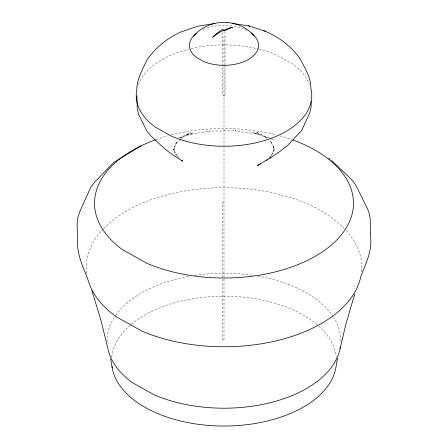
<?xml version="1.0" encoding="UTF-8"?>
<svg xmlns="http://www.w3.org/2000/svg" width="448" height="448" viewBox="0 0 448 448"><rect width="100%" height="100%" fill="white"/><g stroke="black" fill="none" stroke-linecap="round" stroke-linejoin="round"><path stroke-width="0.34" stroke-dasharray="2.24 1.68" d="M180.275 139.21L175.028 144.665L177.251 141.277L173.482 149.968L174.53 145.779L174.742 153.283L173.695 149.111L177.341 156.481L175.683 154.381L179.452 158.015M180.751 138.718L181.709 137.726L180.746 138.404L190.523 132.574L179.67 137.76M269.158 157.433L272.972 153.468L270.749 156.85L274.518 148.165L273.47 152.354L273.258 144.85L274.305 149.022L270.659 141.652L272.317 143.752L268.548 140.118M179.122 138.068L193.234 133.185L185.763 135.038L209.899 131.062L208.953 131.079L235.743 130.827L234.998 130.822L259.353 134.35L252.442 132.63L270.094 138.292M271.79 138.852L273.762 139.485L270.704 138.494M269.494 138.068L262.954 135.442L256.088 131.958L266.19 137.603L265.25 136.942L268.078 139.664M245.185 29.702L247.615 31.058M224 203.258L222.645 202.502L222.645 339.965L224 340.726L224 147.403M225.014 31.444L225.014 64.142M225.014 64.837L225.014 96.146L222.645 94.819L222.645 64.904M224 36.394L224 65.716M224 66.416L224 146.703M222.645 32.206L222.645 64.21M138.331 84.554A87.769 50.674 0 0 1 189.101 49.084M191.072 48.608A87.769 50.674 0 0 1 258.306 48.933M258.983 49.101A87.769 50.674 0 0 1 276.293 54.88L292.751 64.081A87.769 50.674 0 0 1 309.618 84.437M203.123 29.49A34.541 19.942 0 0 1 244.58 29.361M156.128 139.602A129.466 74.749 0 0 1 168.342 135.772M171.125 135.027A129.466 74.749 0 0 1 276.427 134.915M279.843 135.822A129.466 74.749 0 0 1 291.805 139.58M111.759 357.039A112.459 64.926 0 0 1 130.861 324.71M131.41 324.246A112.459 64.926 0 0 1 253.994 298.519A112.459 64.926 0 0 1 336.235 356.972M107.134 341.818A116.883 67.48 0 0 1 114.498 317.128M115.662 315.392A116.883 67.48 0 0 1 190.198 276.125M195.026 275.346A116.883 67.48 0 0 1 253.456 275.419M257.583 276.086A116.883 67.48 0 0 1 332.954 316.294M333.362 316.904A116.883 67.48 0 0 1 340.883 340.995M86.643 273.392A137.771 79.542 0 0 1 103.096 229.09M103.583 228.581A137.771 79.542 0 0 1 223.966 187.684A137.771 79.542 0 0 1 344.383 228.547M346.237 230.535A137.771 79.542 0 0 1 361.497 272.199"/><path stroke-width="0.67" d="M311.192 101.371L311.102 107.257L309.691 112.935L301.694 130.435L287.958 145.062L279.709 151.67L269.097 158.665M337.49 358.394L335.72 368.525A112.459 64.926 0 0 1 225.826 426.02A112.459 64.926 0 0 1 112.756 370.619L110.617 358.854M340.116 348.443L345.89 324.122L354.721 294.101M193.654 36.142C201.639 26.505 214.536 21.571 226.918 22.445M266.291 160.406L267.254 159.729M260.31 163.895L257.477 165.558L270.917 157.567M140.974 145.858L113.77 162.422L94.825 181.955L90.922 186.872L79.744 211.803L77.885 217.314L77.112 223.983L77.767 247.615C78.971 258.541 83.703 268.755 87.718 278.886A137.771 79.542 0 0 0 116.077 316.663L141.921 331.106A137.771 79.542 0 0 0 360.864 276.326C365.014 265.294 370.804 254.184 370.86 242.161L370.138 218.54L369.158 213.287L367.64 209.098L356.334 186.183L354.138 182.683L351.45 179.547L331.514 160.384M214.217 23.548L197.462 26.309L180.382 32.178C166.83 38.438 154.991 48.154 146.63 60.547C142.458 69.877 136.758 79.234 136.808 89.779A87.769 50.674 0 0 0 155.249 127.075L171.707 136.27A87.769 50.674 0 0 0 269.114 139.042A87.769 50.674 0 0 0 310.817 88.15C311.091 77.465 304.758 68.354 300.334 59.108C292.214 47.41 280.65 38.237 267.708 32.374L263.766 30.716M232.361 23.234C240.626 24.886 248.332 29.26 253.938 35.577M226.604 22.4L233.38 23.38M233.666 23.677L248.534 25.827L265.81 31.371M248.534 25.827L249.799 26.236M328.636 158.334L330.12 159.298M181.804 160.283L182.75 161.19L173.034 155.081L164.769 148.915L150.931 135.957L147.347 131.886L138.678 114.542L137.267 108.886L136.898 95.676M91.868 290.64L101.013 320.393L108.377 350.616A116.883 67.48 0 0 0 132.44 382.67L154.364 394.923A116.883 67.48 0 0 0 271.544 402.371A116.883 67.48 0 0 0 340.362 347.105M251.054 32.984A34.541 19.942 0 0 1 248.814 59.248A34.541 19.942 0 0 1 203.42 61.393L196.946 57.77A34.541 19.942 0 0 1 196.263 33.494M293.087 140.039A129.466 74.749 0 0 1 330.814 245.498A129.466 74.749 0 0 1 146.866 263.29L122.584 249.715A129.466 74.749 0 0 1 155.473 139.838M112.162 367.937A112.459 64.926 0 0 1 111.944 366.582M213.332 36.596L212.699 37.257L213.416 36.646A39.413 25.206 -54 0 1 224 30.184A39.424 25.217 -54 0 1 232.002 27.367L232.484 27.289L232.058 27.401A38.769 22.014 -60.8 0 0 225.014 30.75L222.645 29.422A38.769 22.014 -60.8 0 0 213.332 36.596"/></g></svg>
